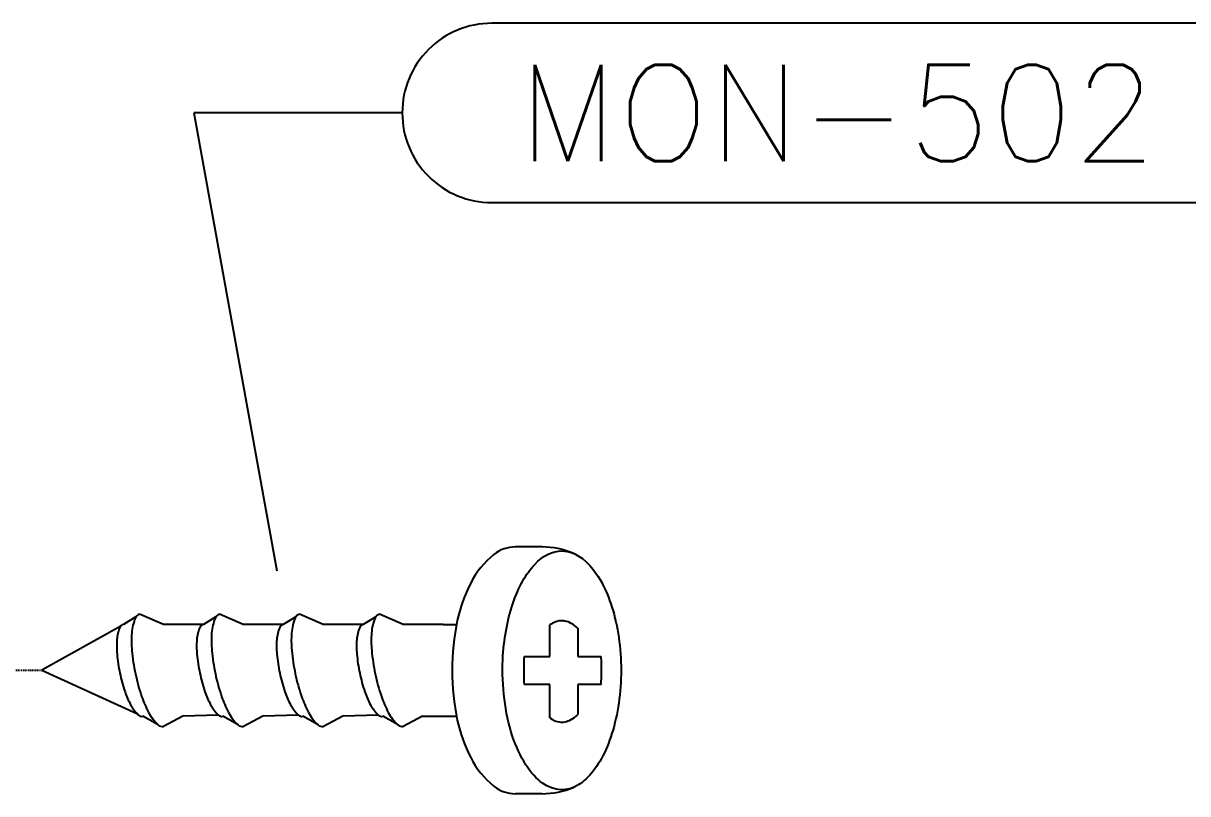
# Model space of a CAD drawing. Extents: x -1836 to 8857, y -4220 to 3051.
# Drawn here: x 8319.9 to 8470.5, y -533.7 to -434.1 of the extents above; entities that cross this region are included whole.
import ezdxf
from ezdxf.enums import TextEntityAlignment as Align

# ---------------------------------------------------------------- set-up
doc = ezdxf.new("R2010")
doc.units = 0
doc.header["$MEASUREMENT"] = 0
doc.linetypes.add('DASHDOT', pattern=[1, 0.5, -0.25, 0, -0.25])
doc.layers.add('15', color=1, linetype='CONTINUOUS')
doc.layers.add('25', color=2, linetype='CONTINUOUS')
doc.styles.add('25CL', font='ROMANS.shx', dxfattribs={"height": 2.5})

msp = doc.modelspace()

# ---------------------------------------------------------------- linework, layer by layer
at = {"layer": '15', "color": 1}
for p, q in [((8368.93, -445.67), (8341.99, -445.67)), ((8341.99, -445.67), (8352.7, -504.9))]:
    msp.add_line(p, q, dxfattribs=at)
at = {"layer": '15', "linetype": 'DASHDOT', "ltscale": 0.3}
msp.add_line((8268.79, -517.37), (8322.32, -517.78), dxfattribs=at)
at = {"layer": '15'}
for points in [[(8332.87, -511.85, 0.24548), (8332.42, -512.22, 0.082009), (8332.03, -513.84, 0.04047), (8332.05, -515.68, 0.029714), (8332.42, -518.15, 0.029714), (8333.08, -520.56, 0.04047), (8333.81, -522.24, 0.082009), (8334.83, -523.56, 0.24548), (8335.39, -523.72, 0.24548)], [(8334.97, -510.53, 0.24548), (8334.42, -510.98, 0.082009), (8333.95, -512.96, 0.04047), (8333.97, -515.21, 0.029714), (8334.42, -518.22, 0.029714), (8335.23, -521.16, 0.04047), (8336.13, -523.22, 0.082009), (8337.36, -524.84, 0.24548), (8338.05, -525.03, 0.24548)], [(8343.21, -511.85, 0.24548), (8342.75, -512.22, 0.082009), (8342.37, -513.84, 0.04047), (8342.38, -515.68, 0.029714), (8342.76, -518.15, 0.029714), (8343.42, -520.56, 0.04047), (8344.15, -522.24, 0.082009), (8345.16, -523.56, 0.24548), (8345.73, -523.72, 0.24548)], [(8345.31, -510.53, 0.24548), (8344.76, -510.98, 0.082009), (8344.28, -512.96, 0.04047), (8344.31, -515.21, 0.029714), (8344.76, -518.22, 0.029714), (8345.57, -521.16, 0.04047), (8346.46, -523.22, 0.082009), (8347.7, -524.84, 0.24548), (8348.39, -525.03, 0.24548)], [(8353.54, -511.85, 0.24548), (8353.09, -512.22, 0.082009), (8352.7, -513.84, 0.04047), (8352.72, -515.68, 0.029714), (8353.09, -518.15, 0.029714), (8353.76, -520.56, 0.04047), (8354.49, -522.24, 0.082009), (8355.5, -523.56, 0.24548), (8356.07, -523.72, 0.24548)], [(8355.65, -510.53, 0.24548), (8355.1, -510.98, 0.082009), (8354.62, -512.96, 0.04047), (8354.64, -515.21, 0.029714), (8355.1, -518.22, 0.029714), (8355.91, -521.16, 0.04047), (8356.8, -523.22, 0.082009), (8358.04, -524.84, 0.24548), (8358.73, -525.03, 0.24548)], [(8363.88, -511.85, 0.24548), (8363.43, -512.22, 0.082009), (8363.04, -513.84, 0.04047), (8363.06, -515.68, 0.029714), (8363.43, -518.15, 0.029714), (8364.09, -520.56, 0.04047), (8364.82, -522.24, 0.082009), (8365.84, -523.56, 0.24548), (8366.4, -523.72, 0.24548)], [(8365.98, -510.53, 0.24548), (8365.43, -510.98, 0.082009), (8364.96, -512.96, 0.04047), (8364.98, -515.21, 0.029714), (8365.43, -518.22, 0.029714), (8366.24, -521.16, 0.04047), (8367.13, -523.22, 0.082009), (8368.37, -524.84, 0.24548), (8369.06, -525.03, 0.24548)]]:
    msp.add_lwpolyline(points, format="xyb", dxfattribs=at)
at = {"layer": '25'}
for p, q in [((8387.02, -501.82), (8383.57, -501.82)), ((8334.49, -510.86), (8332.87, -511.85)), ((8338.04, -511.85), (8334.97, -510.53)), ((8343.21, -511.85), (8338.04, -511.85)), ((8344.83, -510.86), (8343.21, -511.85)), ((8348.38, -511.85), (8345.31, -510.53)), ((8353.54, -511.85), (8348.38, -511.85)), ((8355.17, -510.86), (8353.54, -511.85)), ((8358.71, -511.85), (8355.65, -510.53)), ((8363.88, -511.85), (8358.71, -511.85)), ((8365.5, -510.86), (8363.88, -511.85)), ((8369.05, -511.85), (8365.98, -510.53)), ((8374.22, -511.85), (8369.05, -511.85)), ((8374.22, -511.85), (8375.95, -511.85)), ((8388.02, -516), (8388.02, -511.91)), ((8332.53, -512.08), (8322.32, -517.78)), ((8391.63, -512.33), (8391.63, -516)), ((8384.69, -516), (8388.02, -516)), ((8391.63, -516), (8394.65, -516)), ((8322.32, -517.78), (8334.61, -523.35)), ((8388.02, -523.94), (8388.02, -519.62)), ((8391.63, -519.62), (8391.63, -523.51)), ((8337.3, -524.77), (8335.39, -523.72)), ((8340.56, -523.72), (8338.05, -525.03)), ((8345.16, -523.56), (8340.56, -523.72)), ((8347.64, -524.77), (8345.73, -523.72)), ((8350.9, -523.72), (8348.39, -525.03)), ((8355.5, -523.56), (8350.9, -523.72)), ((8357.98, -524.77), (8356.07, -523.72)), ((8361.23, -523.72), (8358.73, -525.03)), ((8365.84, -523.56), (8361.23, -523.72)), ((8368.31, -524.77), (8366.4, -523.72)), ((8371.57, -523.72), (8369.06, -525.03)), ((8371.57, -523.72), (8375.95, -523.72)), ((8387.03, -533.75), (8383.57, -533.75))]:
    msp.add_line(p, q, dxfattribs=at)
for points in [[(8368.93, -445.67, 0.414214), (8380.51, -457.26), (8486.97, -457.26), (8486.97, -434.06), (8380.51, -434.06, 0.414214), (8368.93, -445.65)], [(8383.57, -501.82, 0.171363), (8380.78, -502.8, 0.104784), (8377.78, -506.49, 0.066292), (8376.05, -511.33, 0.052434), (8375.38, -517.78, 0.052434), (8376.05, -524.23, 0.066292), (8377.78, -529.07, 0.104784), (8380.78, -532.76, 0.171363), (8383.57, -533.75, 0.171363)]]:
    msp.add_lwpolyline(points, format="xyb", dxfattribs=at)
for points in [[(8388.02, -519.62), (8384.69, -519.62)], [(8394.64, -519.62), (8391.63, -519.62)]]:
    msp.add_lwpolyline(points, dxfattribs=at)
for centre, start, end in [((8387.02, -512.13), 66.6029, 90), ((8387.03, -523.43), 270, 293.2617)]:
    msp.add_arc(centre, 10.31, start, end, dxfattribs=at)
for points, knots in [([(8389.56, -502.33), (8388.38, -502.33), (8387.17, -502.91), (8384.94, -505.26), (8383.95, -507.03), (8382.5, -511.32), (8382.05, -513.83), (8381.78, -519.82), (8382.22, -523.33), (8384.09, -529.07), (8385.52, -531.27), (8388.61, -533.46), (8390.2, -533.52), (8393.05, -531.77), (8394.3, -530.2), (8396.2, -525.94), (8396.86, -523.26), (8397.36, -517.62), (8397.2, -514.66), (8396.12, -509.35), (8395.2, -507), (8392.92, -503.65), (8391.58, -502.65), (8390.03, -502.36), (8389.8, -502.33), (8389.56, -502.33)], [0, 0, 0, 0, 0.494464, 0.494464, 0.988928, 0.988928, 1.483392, 1.483392, 2.137893, 2.137893, 2.792394, 2.792394, 3.446894, 3.446894, 3.994497, 3.994497, 4.5421, 4.5421, 5.089703, 5.089703, 5.637306, 5.637306, 6.184909, 6.184909, 6.283185, 6.283185, 6.283185, 6.283185]), ([(8391.63, -512.33), (8391.03, -511.78), (8390.47, -511.51), (8389.85, -511.39), (8389.71, -511.37), (8389.56, -511.37), (8389.14, -511.37), (8388.7, -511.49), (8388.13, -511.84), (8388.08, -511.87), (8388.02, -511.91)], [5.8463039, 5.8463039, 5.8463039, 5.8463039, 6.180354, 6.180354, 6.2831853, 6.2831853, 6.2831853, 6.5890722, 6.5890722, 6.6212886, 6.6212886, 6.6212886, 6.6212886]), ([(8384.69, -516), (8384.64, -516.83), (8384.62, -517.67), (8384.65, -518.88), (8384.67, -519.25), (8384.69, -519.62)], [7.7341555, 7.7341555, 7.7341555, 7.7341555, 7.9027734, 7.9027734, 7.9773547, 7.9773547, 7.9773547, 7.9773547]), ([(8394.64, -519.62), (8394.71, -518.57), (8394.72, -517.5), (8394.67, -516.3), (8394.66, -516.15), (8394.65, -516)], [10.8721339, 10.8721339, 10.8721339, 10.8721339, 11.0851133, 11.0851133, 11.1153248, 11.1153248, 11.1153248, 11.1153248]), ([(8388.02, -523.94), (8388.48, -524.25), (8388.89, -524.4), (8389.75, -524.52), (8390.2, -524.45), (8391.04, -524), (8391.33, -523.79), (8391.63, -523.51)], [9.0870699, 9.0870699, 9.0870699, 9.0870699, 9.3535221, 9.3535221, 9.6944157, 9.6944157, 9.8615353, 9.8615353, 9.8615353, 9.8615353])]:
    msp.add_open_spline(points, degree=3, knots=knots, dxfattribs=at)

# ---------------------------------------------------------------- texts
at = {"layer": '25', "style": '25CL'}
msp.add_text('MON-502', height=12.5, dxfattribs=at).set_placement((8383.93, -445.67), align=Align.MIDDLE_LEFT)

doc.saveas('drawing.dxf')
